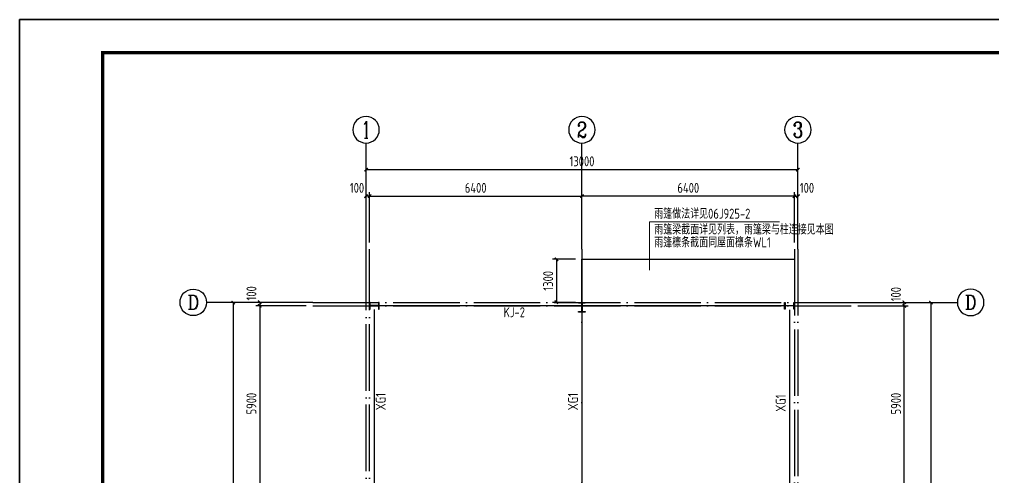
# Model space of a CAD drawing. Header units: millimetres. Extents: x 865974 to 875117, y 41124 to 44891.
# Drawn here: x 867867.5 to 868160.7, y 41579.6 to 41717.6 of the extents above; entities that cross this region are included whole.
import ezdxf
from ezdxf.enums import TextEntityAlignment as Align

# ---------------------------------------------------------------- set-up
doc = ezdxf.new("R2010")
doc.units = ezdxf.units.MM
doc.header["$LTSCALE"] = 1000
doc.header["$MEASUREMENT"] = 0
doc.linetypes.add('DOTE', pattern=[2.42, 2, -0.2, 0.02, -0.2])
for name, color, linetype in [('1307', 7, 'Continuous'), ('AXIS', 3, 'Continuous'), ('AXIS_TEXT', 7, 'Continuous'), ('DOTE', 1, 'DOTE'), ('M_Prof', 2, 'Continuous'), ('支撑', 6, 'Continuous'), ('柱集中标注', 2, 'Continuous'), ('标注', 7, 'Continuous'), ('梁', 4, 'Continuous'), ('索引符号标注', 253, 'Continuous')]:
    doc.layers.add(name, color=color, linetype=linetype)
doc.layers.add('_0', color=7, linetype='Continuous', lineweight=25)
doc.layers.add('LZ', color=64, linetype='Continuous', lineweight=9)
doc.styles.add('_TCH_AXIS', font='COMPLEX', dxfattribs={"bigfont": 'GBCBIG'})
doc.styles.add('COMPLEX', font='COMPLEX')
doc.styles.add('GBHZ', font='gbenor.shx', dxfattribs={"width": 0.9, "bigfont": 'gbcbig.shx'})
doc.dimstyles.new('Y100', dxfattribs={"dimscale": 0, "dimtxt": 3, "dimasz": 0.01, "dimexe": 1.2, "dimexo": 2, "dimgap": 1, "dimtad": 1, "dimdec": 0, "dimlfac": 100, "dimzin": 0, "dimdsep": 46, "dimtxsty": 'GBHZ', "dimblk": 'DX', "dimcen": 0.09, "dimdle": 1, "dimclrd": 7, "dimclre": 7, "dimclrt": 7, "dimadec": 0, "dimazin": 0, "dimtfac": 1, "dimtdec": 0, "dimtix": 1, "dimtmove": 2, "dimatfit": 3, "dimldrblk": 'DX', "dimfxl": 0, "dimtolj": 1, "dimtzin": 0, "dimarcsym": 0})

# ---------------------------------------------------------------- blocks, each defined once
blk = doc.blocks.new('_AXISO')
blk.add_circle((0, 0), 0.5)
at = {"layer": 'AXIS_TEXT', "style": 'COMPLEX', "width": 1.041667}
blk.add_attdef('A', text='', height=0.56, dxfattribs=at).set_placement((-0.25, -0.28), (0.25, -0.28), align=Align.FIT)
blk = doc.blocks.new('DX')
at = {"color": 0, "linetype": 'ByBlock', "const_width": 40}
blk.add_lwpolyline([(-54, -51), (46, 49)], dxfattribs=at)
blk = doc.blocks.new('*D68')
at = {"layer": 'Defpoints', "color": 0, "transparency": 16777216}
for p in [(867955.83, 41632.38), (867931.83, 41452.38), (867955.83, 41452.38)]:
    blk.add_point(p, dxfattribs=at)
at = {"layer": '标注', "color": 7, "lineweight": -2, "transparency": 16777216}
for p, q in [((867953.83, 41632.38), (867930.63, 41632.38)), ((867931.83, 41632.37), (867931.83, 41452.39)), ((867953.83, 41452.38), (867930.63, 41452.38))]:
    blk.add_line(p, q, dxfattribs=at)
at = {"layer": '标注', "color": 7, "lineweight": -2, "transparency": 16777216, "xscale": 0.01, "yscale": 0.01, "zscale": 0.01}
for p, rotation in [((867931.83, 41632.38), 90), ((867931.83, 41452.38), 270)]:
    blk.add_blockref('DX', p, dxfattribs=dict(at, rotation=rotation))
at = {"layer": '标注', "color": 7, "transparency": 16777216, "insert": (867929.33, 41542.38), "char_height": 3, "attachment_point": 5, "rotation": 90, "style": 'GBHZ'}
blk.add_mtext('\\A1;18000', dxfattribs=at)
blk = doc.blocks.new('*D72')
at = {"layer": 'Defpoints', "color": 0, "transparency": 16777216}
for p in [(868117.83, 41631.38), (868133.83, 41631.38), (868117.83, 41572.38)]:
    blk.add_point(p, dxfattribs=at)
at = {"layer": '标注', "color": 7, "lineweight": -2, "transparency": 16777216}
for p, q in [((868119.83, 41631.38), (868135.03, 41631.38)), ((868133.83, 41572.39), (868133.83, 41631.37)), ((868119.83, 41572.38), (868135.03, 41572.38))]:
    blk.add_line(p, q, dxfattribs=at)
at = {"layer": '标注', "color": 7, "lineweight": -2, "transparency": 16777216, "xscale": 0.01, "yscale": 0.01, "zscale": 0.01}
for p, rotation in [((868133.83, 41631.38), 90), ((868133.83, 41572.38), 270)]:
    blk.add_blockref('DX', p, dxfattribs=dict(at, rotation=rotation))
at = {"layer": '标注', "color": 7, "transparency": 16777216, "insert": (868131.33, 41601.88), "char_height": 3, "attachment_point": 5, "rotation": 90, "style": 'GBHZ'}
blk.add_mtext('\\A1;5900', dxfattribs=at)
blk = doc.blocks.new('*D73')
at = {"layer": 'Defpoints', "color": 0, "transparency": 16777216}
for p in [(868117.83, 41632.38), (868117.83, 41452.38), (868141.83, 41452.38)]:
    blk.add_point(p, dxfattribs=at)
at = {"layer": '标注', "color": 7, "lineweight": -2, "transparency": 16777216}
for p, q in [((868119.83, 41632.38), (868143.03, 41632.38)), ((868141.83, 41632.37), (868141.83, 41452.39)), ((868119.83, 41452.38), (868143.03, 41452.38))]:
    blk.add_line(p, q, dxfattribs=at)
at = {"layer": '标注', "color": 7, "lineweight": -2, "transparency": 16777216, "xscale": 0.01, "yscale": 0.01, "zscale": 0.01}
for p, rotation in [((868141.83, 41632.38), 90), ((868141.83, 41452.38), 270)]:
    blk.add_blockref('DX', p, dxfattribs=dict(at, rotation=rotation))
at = {"layer": '标注', "color": 7, "transparency": 16777216, "insert": (868139.33, 41542.38), "char_height": 3, "attachment_point": 5, "rotation": 90, "style": 'GBHZ'}
blk.add_mtext('\\A1;18000', dxfattribs=at)
blk = doc.blocks.new('*D66')
at = {"layer": 'Defpoints', "color": 0, "transparency": 16777216}
for p in [(868101.83, 41672.38), (867971.83, 41648.38), (868101.83, 41648.38)]:
    blk.add_point(p, dxfattribs=at)
at = {"layer": '标注', "color": 7, "lineweight": -2, "transparency": 16777216}
for p, q in [((867971.83, 41650.38), (867971.83, 41673.58)), ((868101.83, 41650.38), (868101.83, 41673.58)), ((867971.84, 41672.38), (868101.82, 41672.38))]:
    blk.add_line(p, q, dxfattribs=at)
at = {"layer": '标注', "color": 7, "lineweight": -2, "transparency": 16777216, "xscale": 0.01, "yscale": 0.01, "zscale": 0.01, "rotation": 180}
blk.add_blockref('DX', (867971.83, 41672.38), dxfattribs=at)
at = {"layer": '标注', "color": 7, "lineweight": -2, "transparency": 16777216, "xscale": 0.01, "yscale": 0.01, "zscale": 0.01}
blk.add_blockref('DX', (868101.83, 41672.38), dxfattribs=at)
at = {"layer": '标注', "color": 7, "transparency": 16777216, "insert": (868036.83, 41674.88), "char_height": 3, "attachment_point": 5, "style": 'GBHZ'}
blk.add_mtext('\\A1;13000', dxfattribs=at)
blk = doc.blocks.new('*D374')
at = {"layer": 'Defpoints', "color": 0, "transparency": 16777216}
for p in [(868036.83, 41664.38), (867972.83, 41648.38), (868036.83, 41648.38)]:
    blk.add_point(p, dxfattribs=at)
at = {"layer": '标注', "color": 7, "lineweight": -2, "transparency": 16777216}
for p, q in [((867972.83, 41650.38), (867972.83, 41665.58)), ((867972.84, 41664.38), (868036.82, 41664.38)), ((868036.83, 41650.38), (868036.83, 41665.58))]:
    blk.add_line(p, q, dxfattribs=at)
at = {"layer": '标注', "color": 7, "lineweight": -2, "transparency": 16777216, "xscale": 0.01, "yscale": 0.01, "zscale": 0.01, "rotation": 180}
blk.add_blockref('DX', (867972.83, 41664.38), dxfattribs=at)
at = {"layer": '标注', "color": 7, "lineweight": -2, "transparency": 16777216, "xscale": 0.01, "yscale": 0.01, "zscale": 0.01}
blk.add_blockref('DX', (868036.83, 41664.38), dxfattribs=at)
at = {"layer": '标注', "color": 7, "transparency": 16777216, "insert": (868004.83, 41666.88), "char_height": 3, "attachment_point": 5, "style": 'GBHZ'}
blk.add_mtext('\\A1;6400', dxfattribs=at)
blk = doc.blocks.new('*D375')
at = {"layer": 'Defpoints', "color": 0, "transparency": 16777216}
for p in [(867971.83, 41664.38), (867971.83, 41648.38), (867972.83, 41648.38)]:
    blk.add_point(p, dxfattribs=at)
at = {"layer": '标注', "color": 7, "lineweight": -2, "transparency": 16777216}
for p, q in [((867971.82, 41664.38), (867971.81, 41664.38)), ((867971.83, 41650.38), (867971.83, 41665.58)), ((867972.83, 41664.38), (867971.83, 41664.38)), ((867972.83, 41650.38), (867972.83, 41665.58)), ((867972.84, 41664.38), (867972.85, 41664.38))]:
    blk.add_line(p, q, dxfattribs=at)
at = {"layer": '标注', "color": 7, "lineweight": -2, "transparency": 16777216, "xscale": 0.01, "yscale": 0.01, "zscale": 0.01}
blk.add_blockref('DX', (867971.83, 41664.38), dxfattribs=at)
at = {"layer": '标注', "color": 7, "lineweight": -2, "transparency": 16777216, "xscale": 0.01, "yscale": 0.01, "zscale": 0.01, "rotation": 180}
blk.add_blockref('DX', (867972.83, 41664.38), dxfattribs=at)
at = {"layer": '标注', "color": 7, "transparency": 16777216, "insert": (867969.11, 41666.88), "char_height": 3, "attachment_point": 5, "style": 'GBHZ'}
blk.add_mtext('\\A1;100', dxfattribs=at)
blk = doc.blocks.new('*D376')
at = {"layer": 'Defpoints', "color": 0, "transparency": 16777216}
for p in [(868036.83, 41664.38), (868036.83, 41648.38), (868100.83, 41648.38)]:
    blk.add_point(p, dxfattribs=at)
at = {"layer": '标注', "color": 7, "lineweight": -2, "transparency": 16777216}
for p, q in [((868036.83, 41650.38), (868036.83, 41665.58)), ((868100.82, 41664.38), (868036.84, 41664.38)), ((868100.83, 41650.38), (868100.83, 41665.58))]:
    blk.add_line(p, q, dxfattribs=at)
at = {"layer": '标注', "color": 7, "lineweight": -2, "transparency": 16777216, "xscale": 0.01, "yscale": 0.01, "zscale": 0.01, "rotation": 180}
blk.add_blockref('DX', (868036.83, 41664.38), dxfattribs=at)
at = {"layer": '标注', "color": 7, "lineweight": -2, "transparency": 16777216, "xscale": 0.01, "yscale": 0.01, "zscale": 0.01}
blk.add_blockref('DX', (868100.83, 41664.38), dxfattribs=at)
at = {"layer": '标注', "color": 7, "transparency": 16777216, "insert": (868068.83, 41666.88), "char_height": 3, "attachment_point": 5, "style": 'GBHZ'}
blk.add_mtext('\\A1;6400', dxfattribs=at)
blk = doc.blocks.new('*D377')
at = {"layer": 'Defpoints', "color": 0, "transparency": 16777216}
for p in [(868101.83, 41664.38), (868100.83, 41648.38), (868101.83, 41648.38)]:
    blk.add_point(p, dxfattribs=at)
at = {"layer": '标注', "color": 7, "lineweight": -2, "transparency": 16777216}
for p, q in [((868100.82, 41664.38), (868100.81, 41664.38)), ((868100.83, 41650.38), (868100.83, 41665.58)), ((868100.83, 41664.38), (868101.83, 41664.38)), ((868101.83, 41650.38), (868101.83, 41665.58)), ((868101.84, 41664.38), (868101.85, 41664.38))]:
    blk.add_line(p, q, dxfattribs=at)
at = {"layer": '标注', "color": 7, "lineweight": -2, "transparency": 16777216, "xscale": 0.01, "yscale": 0.01, "zscale": 0.01}
blk.add_blockref('DX', (868100.83, 41664.38), dxfattribs=at)
at = {"layer": '标注', "color": 7, "lineweight": -2, "transparency": 16777216, "xscale": 0.01, "yscale": 0.01, "zscale": 0.01, "rotation": 180}
blk.add_blockref('DX', (868101.83, 41664.38), dxfattribs=at)
at = {"layer": '标注', "color": 7, "transparency": 16777216, "insert": (868104.55, 41666.88), "char_height": 3, "attachment_point": 5, "style": 'GBHZ'}
blk.add_mtext('\\A1;100', dxfattribs=at)
blk = doc.blocks.new('*D387')
at = {"layer": 'Defpoints', "color": 0, "transparency": 16777216}
for p in [(867939.83, 41631.38), (867955.83, 41632.38), (867955.83, 41631.38)]:
    blk.add_point(p, dxfattribs=at)
at = {"layer": '标注', "color": 7, "lineweight": -2, "transparency": 16777216}
for p, q in [((867953.83, 41632.38), (867938.63, 41632.38)), ((867953.83, 41631.38), (867938.63, 41631.38)), ((867939.83, 41632.39), (867939.83, 41632.4)), ((867939.83, 41632.38), (867939.83, 41631.38)), ((867939.83, 41631.37), (867939.83, 41631.36))]:
    blk.add_line(p, q, dxfattribs=at)
at = {"layer": '标注', "color": 7, "lineweight": -2, "transparency": 16777216, "xscale": 0.01, "yscale": 0.01, "zscale": 0.01}
for p, rotation in [((867939.83, 41632.38), 270), ((867939.83, 41631.38), 90)]:
    blk.add_blockref('DX', p, dxfattribs=dict(at, rotation=rotation))
at = {"layer": '标注', "color": 7, "transparency": 16777216, "insert": (867937.33, 41635.1), "char_height": 3, "attachment_point": 5, "rotation": 90, "style": 'GBHZ'}
blk.add_mtext('\\A1;100', dxfattribs=at)
blk = doc.blocks.new('*D388')
at = {"layer": 'Defpoints', "color": 0, "transparency": 16777216}
for p in [(867955.83, 41631.38), (867939.83, 41572.38), (867955.83, 41572.38)]:
    blk.add_point(p, dxfattribs=at)
at = {"layer": '标注', "color": 7, "lineweight": -2, "transparency": 16777216}
for p, q in [((867953.83, 41631.38), (867938.63, 41631.38)), ((867939.83, 41631.37), (867939.83, 41572.39)), ((867953.83, 41572.38), (867938.63, 41572.38))]:
    blk.add_line(p, q, dxfattribs=at)
at = {"layer": '标注', "color": 7, "lineweight": -2, "transparency": 16777216, "xscale": 0.01, "yscale": 0.01, "zscale": 0.01}
for p, rotation in [((867939.83, 41631.38), 90), ((867939.83, 41572.38), 270)]:
    blk.add_blockref('DX', p, dxfattribs=dict(at, rotation=rotation))
at = {"layer": '标注', "color": 7, "transparency": 16777216, "insert": (867937.33, 41601.88), "char_height": 3, "attachment_point": 5, "rotation": 90, "style": 'GBHZ'}
blk.add_mtext('\\A1;5900', dxfattribs=at)
blk = doc.blocks.new('*D392')
at = {"layer": 'Defpoints', "color": 0, "transparency": 16777216}
for p in [(868117.83, 41632.38), (868117.83, 41631.38), (868133.83, 41632.38)]:
    blk.add_point(p, dxfattribs=at)
at = {"layer": '标注', "color": 7, "lineweight": -2, "transparency": 16777216}
for p, q in [((868119.83, 41632.38), (868135.03, 41632.38)), ((868119.83, 41631.38), (868135.03, 41631.38)), ((868133.83, 41632.39), (868133.83, 41632.4)), ((868133.83, 41631.38), (868133.83, 41632.38)), ((868133.83, 41631.37), (868133.83, 41631.36))]:
    blk.add_line(p, q, dxfattribs=at)
at = {"layer": '标注', "color": 7, "lineweight": -2, "transparency": 16777216, "xscale": 0.01, "yscale": 0.01, "zscale": 0.01}
for p, rotation in [((868133.83, 41632.38), 270), ((868133.83, 41631.38), 90)]:
    blk.add_blockref('DX', p, dxfattribs=dict(at, rotation=rotation))
at = {"layer": '标注', "color": 7, "transparency": 16777216, "insert": (868131.33, 41634.85), "char_height": 3, "attachment_point": 5, "rotation": 90, "style": 'GBHZ'}
blk.add_mtext('\\A1;100', dxfattribs=at)
blk = doc.blocks.new('*D398')
at = {"layer": 'Defpoints', "color": 0, "transparency": 16777216}
for p in [(868036.83, 41645.38), (868029.14, 41632.38), (868036.83, 41632.38)]:
    blk.add_point(p, dxfattribs=at)
at = {"layer": '索引符号标注', "color": 7, "lineweight": -2, "transparency": 16777216}
for p, q in [((868034.83, 41645.38), (868027.94, 41645.38)), ((868029.14, 41645.37), (868029.14, 41632.39)), ((868034.83, 41632.38), (868027.94, 41632.38))]:
    blk.add_line(p, q, dxfattribs=at)
at = {"layer": '索引符号标注', "color": 7, "lineweight": -2, "transparency": 16777216, "xscale": 0.01, "yscale": 0.01, "zscale": 0.01}
for p, rotation in [((868029.14, 41645.38), 90), ((868029.14, 41632.38), 270)]:
    blk.add_blockref('DX', p, dxfattribs=dict(at, rotation=rotation))
at = {"layer": '索引符号标注', "color": 7, "transparency": 16777216, "insert": (868026.64, 41638.88), "char_height": 3, "attachment_point": 5, "rotation": 90, "style": 'GBHZ'}
blk.add_mtext('\\A1;1300', dxfattribs=at)

msp = doc.modelspace()

# ---------------------------------------------------------------- linework, layer by layer
for p, q in [((867867.51, 41123.604), (867867.51, 41717.604)), ((867867.51, 41717.604), (867867.51, 41123.604))]:
    msp.add_line(p, q)
at = {"color": 0}
for p, q in [((868708.51, 41717.604), (867867.51, 41717.604)), ((867867.51, 41717.604), (868708.51, 41717.604))]:
    msp.add_line(p, q, dxfattribs=at)
at = {"color": 0, "const_width": 1}
msp.add_lwpolyline([(868698.51, 41133.604), (867892.51, 41133.604), (867892.51, 41707.604), (868698.51, 41707.604)], close=True, dxfattribs=at)
at = {"layer": '_0', "color": 0}
msp.add_lwpolyline([(868036.829, 41632.384), (868036.829, 41645.384), (868100.829, 41645.384), (868100.829, 41632.384)], dxfattribs=at)
at = {"layer": 'AXIS', "color": 0}
for p, q in [((867971.829, 41648.384), (867971.829, 41680.384)), ((868036.829, 41648.384), (868036.829, 41680.384)), ((868101.829, 41648.384), (868101.829, 41680.384)), ((867955.829, 41632.384), (867923.829, 41632.384)), ((868117.829, 41632.384), (868149.829, 41632.384))]:
    msp.add_line(p, q, dxfattribs=at)
at = {"layer": 'DOTE', "linetype": 'DOTE', "ltscale": 0.01}
for p, q in [((867971.829, 41436.384), (867971.829, 41648.384)), ((867972.829, 41436.384), (867972.829, 41648.384)), ((868036.829, 41648.384), (868036.829, 41436.384)), ((868100.829, 41648.384), (868100.829, 41436.384)), ((868101.829, 41648.384), (868101.829, 41436.384)), ((867955.829, 41632.384), (868117.829, 41632.384)), ((867955.829, 41631.384), (868117.829, 41631.384))]:
    msp.add_line(p, q, dxfattribs=at)
at = {"layer": 'LZ'}
for p, q in [((868096.272, 41656.611), (868057.153, 41656.611)), ((868057.153, 41656.611), (868057.153, 41642.104))]:
    msp.add_line(p, q, dxfattribs=at)
at = {"layer": 'M_Prof'}
for points in [[(867972.829, 41632.384), (867972.829, 41630.384), (867973.029, 41630.384), (867973.029, 41631.294), (867975.629, 41631.294), (867975.629, 41630.384), (867975.829, 41630.384), (867975.829, 41632.384), (867975.629, 41632.384), (867975.629, 41631.474), (867973.029, 41631.474), (867973.029, 41632.384)], [(868037.829, 41629.384), (868035.829, 41629.384), (868035.829, 41629.584), (868036.739, 41629.584), (868036.739, 41632.184), (868035.829, 41632.184), (868035.829, 41632.384), (868037.829, 41632.384), (868037.829, 41632.184), (868036.919, 41632.184), (868036.919, 41629.584), (868037.829, 41629.584)], [(868100.829, 41632.384), (868100.829, 41630.384), (868100.629, 41630.384), (868100.629, 41631.294), (868098.029, 41631.294), (868098.029, 41630.384), (868097.829, 41630.384), (868097.829, 41632.384), (868098.029, 41632.384), (868098.029, 41631.474), (868100.629, 41631.474), (868100.629, 41632.384)]]:
    msp.add_lwpolyline(points, close=True, dxfattribs=at)
at = {"layer": '支撑', "color": 6, "linetype": 'ByBlock', "const_width": 0.4}
for points in [[(867974.329, 41630.245), (867974.329, 41573.817)], [(868036.829, 41629.384), (868036.829, 41573.817)], [(868099.329, 41630.142), (868099.329, 41573.34)]]:
    msp.add_lwpolyline(points, dxfattribs=at)
at = {"layer": '梁', "color": 3, "ltscale": 0.05, "const_width": 0.4}
msp.add_lwpolyline([(867975.829, 41631.384), (868097.829, 41631.384)], dxfattribs=at)

# ---------------------------------------------------------------- block references
at = {"layer": 'AXIS', "color": 0}
ref = msp.add_blockref('_AXISO', (867971.829, 41684.384), dxfattribs=dict(at, xscale=-8, yscale=8, zscale=8, rotation=180))
ref.add_attrib('A', '1', dxfattribs={"layer": 'AXIS_TEXT', "color": 0, "height": 5.147, "style": '_TCH_AXIS'}).set_placement((867970.726, 41681.81), (867972.932, 41681.81), align=Align.FIT)
ref = msp.add_blockref('_AXISO', (868036.829, 41684.384), dxfattribs=dict(at, xscale=-8, yscale=8, zscale=8, rotation=180))
ref.add_attrib('A', '2', dxfattribs={"layer": 'AXIS_TEXT', "color": 0, "height": 4.659, "style": '_TCH_AXIS'}).set_placement((868035.276, 41682.054), (868038.382, 41682.054), align=Align.FIT)
ref = msp.add_blockref('_AXISO', (868101.829, 41684.384), dxfattribs=dict(at, xscale=-8, yscale=8, zscale=8, rotation=180))
ref.add_attrib('A', '3', dxfattribs={"layer": 'AXIS_TEXT', "color": 0, "height": 4.659, "style": '_TCH_AXIS'}).set_placement((868100.276, 41682.054), (868103.382, 41682.054), align=Align.FIT)
ref = msp.add_blockref('_AXISO', (867919.829, 41632.384), dxfattribs=dict(at, xscale=8, yscale=8, zscale=8))
ref.add_attrib('A', 'D', dxfattribs={"layer": 'AXIS_TEXT', "color": 0, "height": 4.353, "style": '_TCH_AXIS'}).set_placement((867918.067, 41630.207), (867921.591, 41630.207), align=Align.FIT)
ref = msp.add_blockref('_AXISO', (868153.829, 41632.384), dxfattribs=dict(at, xscale=-8, yscale=8, zscale=8))
ref.add_attrib('A', 'D', dxfattribs={"layer": 'AXIS_TEXT', "color": 0, "height": 4.353, "style": '_TCH_AXIS'}).set_placement((868152.067, 41630.207), (868155.591, 41630.207), align=Align.FIT)

# ---------------------------------------------------------------- texts
at = {"layer": '1307', "style": 'GBHZ', "width": 0.9}
for s, p in [('雨篷做法详见06J925-2', (868058.597, 41657.594)), ('雨篷梁截面详见列表，雨篷梁与柱连接见本图', (868058.597, 41652.835)), ('雨篷檩条截面同屋面檩条WL1', (868058.597, 41648.962))]:
    msp.add_text(s, height=3, dxfattribs=at).set_placement(p)
at = {"layer": '柱集中标注', "style": 'GBHZ', "width": 0.9}
msp.add_text('KJ-2', height=3, dxfattribs=at).set_placement((868013.233, 41627.911))
for p in [(867977.752, 41599.893), (868035.627, 41599.893), (868098.139, 41599.439)]:
    msp.add_text('XG1', height=3, rotation=90, dxfattribs=at).set_placement(p)

# ---------------------------------------------------------------- dimensions: what is measured, and where the dimension line sits
at = {"layer": '标注'}
for base, p1, p2, picture, middle in [((868101.829, 41672.384), (867971.829, 41648.384), (868101.829, 41648.384), '*D66', (868036.829, 41674.884)), ((868036.829, 41664.384), (867972.829, 41648.384), (868036.829, 41648.384), '*D374', (868004.829, 41666.884))]:
    dim = msp.add_linear_dim(base=base, p1=p1, p2=p2, dimstyle='Y100', override={"dimscale": 1, "dimfxl": 150}, dxfattribs=at)
    dim.commit()
    dim.dimension.update_dxf_attribs({"geometry": picture, "text_midpoint": middle})
for base, p1, p2, angle, override, picture, middle in [((867971.829, 41664.384), (867972.829, 41648.384), (867971.829, 41648.384), 180, {"dimscale": 1, "dimfxl": 150}, '*D375', (867969.113, 41666.884)), ((868101.829, 41664.384), (868100.829, 41648.384), (868101.829, 41648.384), 0, {"dimscale": 1, "dimfxl": 150}, '*D377', (868104.545, 41666.884)), ((867939.829, 41631.384), (867955.829, 41632.384), (867955.829, 41631.384), 90, {"dimscale": 1, "dimfxl": 2}, '*D387', (867937.329, 41635.105)), ((868133.829, 41632.384), (868117.829, 41631.384), (868117.829, 41632.384), 90, {"dimscale": 1, "dimfxl": 2}, '*D392', (868131.329, 41634.85))]:
    dim = msp.add_linear_dim(base=base, p1=p1, p2=p2, angle=angle, dimstyle='Y100', override=override, dxfattribs=at)
    dim.commit()
    dim.dimension.update_dxf_attribs({"geometry": picture, "text_midpoint": middle, "dimtype": 160})
for base, p1, p2, angle, override, picture, middle in [((868036.829, 41664.384), (868100.829, 41648.384), (868036.829, 41648.384), 180, {"dimscale": 1, "dimfxl": 150}, '*D376', (868068.829, 41666.884)), ((867931.829, 41452.384), (867955.829, 41632.384), (867955.829, 41452.384), 90, {"dimscale": 1, "dimfxl": 150}, '*D68', (867929.329, 41542.384)), ((867939.829, 41572.384), (867955.829, 41631.384), (867955.829, 41572.384), 90, {"dimscale": 1, "dimfxl": 2}, '*D388', (867937.329, 41601.884)), ((868141.829, 41452.384), (868117.829, 41632.384), (868117.829, 41452.384), 90, {"dimscale": 1, "dimfxl": 150}, '*D73', (868139.329, 41542.384)), ((868133.829, 41631.384), (868117.829, 41572.384), (868117.829, 41631.384), 90, {"dimscale": 1, "dimfxl": 150}, '*D72', (868131.329, 41601.884))]:
    dim = msp.add_linear_dim(base=base, p1=p1, p2=p2, angle=angle, dimstyle='Y100', override=override, dxfattribs=at)
    dim.commit()
    dim.dimension.update_dxf_attribs({"geometry": picture, "text_midpoint": middle})
at = {"layer": '索引符号标注'}
dim = msp.add_linear_dim(base=(868029.135, 41632.384), p1=(868036.829, 41645.384), p2=(868036.829, 41632.384), angle=90, dimstyle='Y100', override={"dimscale": 1, "dimfxl": 2}, dxfattribs=at)
dim.commit()
dim.dimension.update_dxf_attribs({"geometry": '*D398', "text_midpoint": (868026.635, 41638.884)})

doc.saveas('drawing.dxf')
